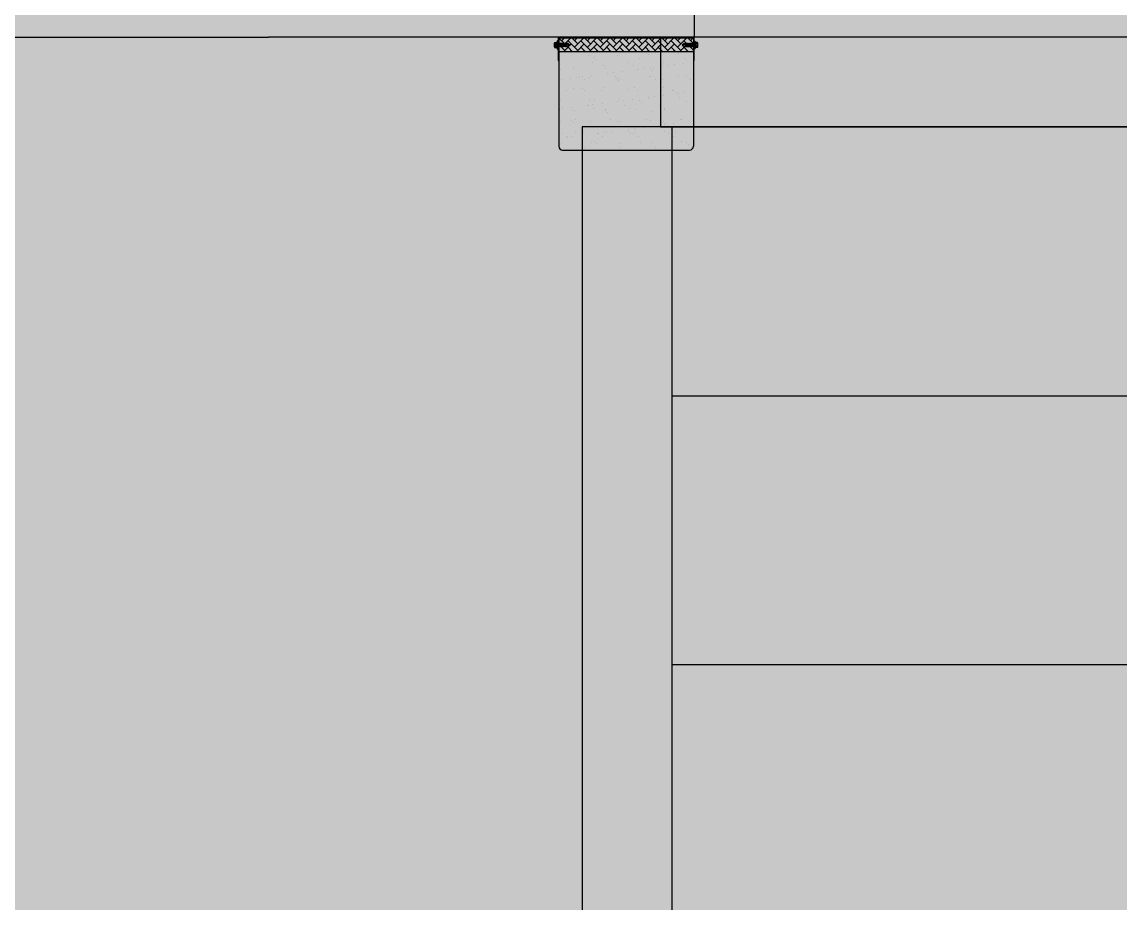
# Model space of a CAD drawing. Header units: millimetres. Extents: x -27408 to 60590, y 623 to 42257.
# Drawn here: x 59524.85 to 59572.78, y 17650.27 to 17688.72 of the extents above; entities that cross this region are included whole.
import ezdxf

# ---------------------------------------------------------------- set-up
doc = ezdxf.new("R2010")
doc.units = ezdxf.units.MM
doc.header["$LTSCALE"] = 100
doc.header["$MEASUREMENT"] = 0
doc.layers.get('0').update_dxf_attribs({"linetype": 'CONTINUOUS'})
for name, color, linetype in [('254', 254, 'CONTINUOUS'), ('ELE7 (0.07)', 8, 'CONTINUOUS'), ('ELE9', 9, 'CONTINUOUS'), ('FIN(패널-T75 글라스울)', 6, 'CONTINUOUS'), ('OVERHEAD DOOR - ELE', 9, 'CONTINUOUS'), ('OVERHEAD DOOR - ETC', 252, 'CONTINUOUS'), ('Slope', 252, 'CONTINUOUS'), ('STAIR', 4, 'CONTINUOUS')]:
    doc.layers.add(name, color=color, linetype=linetype)

# ---------------------------------------------------------------- blocks, each defined once
blk = doc.blocks.new('A$C2EBE1E08')
at = {"layer": 'Slope', "ltscale": 0.2}
for p, q in [((200, 8400), (2600, 8400)), ((200, 7800), (2600, 7800))]:
    blk.add_line(p, q, dxfattribs=at)
at = {"layer": 'STAIR', "ltscale": 0.2}
for points in [[(0, 9000), (0, 0), (2800, 0), (2800, 9000)], [(2800, 9000), (0, 9000)], [(200, 9000), (200, 0)]]:
    blk.add_lwpolyline(points, dxfattribs=at)
blk = doc.blocks.new('A$Ca9da7916')
at = {"layer": 'FIN(패널-T75 글라스울)'}
blk.add_line((227, 10050), (227, 11000), dxfattribs=at)
blk = doc.blocks.new('A$Cd9954a8d')
at = {"layer": 'ELE7 (0.07)', "ltscale": 0.002}
blk.add_line((7675, 654.2), (10125, 654.2), dxfattribs=at)
at = {"layer": 'FIN(패널-T75 글라스울)'}
for p, q in [((10050, 179.2), (10050, 654.2)), ((10050, 654.2), (11000, 654.2))]:
    blk.add_line(p, q, dxfattribs=at)
at = {"layer": 'OVERHEAD DOOR - ELE', "ltscale": 0.002}
for p, q in [((10125, 854.2), (7675, 854.2)), ((10125, 654.2), (10125, 854.2))]:
    blk.add_line(p, q, dxfattribs=at)
at = {"layer": 'OVERHEAD DOOR - ETC'}
for p, q in [((10052, 656.2), (10052, 897.9)), ((10343.7, 906.2), (10060.3, 906.2)), ((10352, 656.2), (10352, 897.9)), ((10352, 686.2), (10052, 686.2)), ((10052, 656.2), (10052, 686.2)), ((10352, 686.2), (10352, 656.2)), ((10042, 676), (10042, 667.8)), ((10042.5, 677.1), (10046.2, 677.1)), ((10042.5, 674.6), (10046.2, 674.6)), ((10042.5, 669.2), (10046.2, 669.2)), ((10042.5, 666.6), (10046.2, 666.6)), ((10046.2, 676.2), (10049.2, 680.9)), ((10046.2, 677.1), (10046.2, 666.6)), ((10046.2, 667.6), (10046.2, 676.2)), ((10049.2, 662.9), (10046.2, 667.6)), ((10049.2, 662.9), (10049.2, 680.9)), ((10049.2, 680.9), (10050, 680.9)), ((10049.2, 680.9), (10049.2, 662.9)), ((10050, 662.9), (10049.2, 662.9)), ((10050, 680.9), (10050, 662.9)), ((10052.4, 676), (10050, 670.1)), ((10051.6, 675), (10050, 675)), ((10050, 669.3), (10052.4, 675)), ((10051.6, 675), (10050, 671.2)), ((10050.8, 668.7), (10050, 668.7)), ((10050.8, 667.7), (10050, 668.7)), ((10050.4, 668.7), (10050.8, 667.7)), ((10054.2, 676), (10050.8, 667.7)), ((10054.2, 676), (10050.8, 667.7)), ((10053.4, 675), (10050.8, 668.7)), ((10050.8, 667.7), (10051.6, 668.7)), ((10050.8, 668.7), (10050.8, 667.7)), ((10052.4, 676), (10051.6, 675)), ((10051.6, 668.7), (10054.2, 675)), ((10052.7, 668.7), (10051.6, 668.7)), ((10052.7, 667.7), (10051.8, 668.7)), ((10052.3, 668.7), (10052.7, 667.7)), ((10052.8, 675), (10052.4, 676)), ((10052.4, 676), (10053.2, 675)), ((10052.4, 675), (10052.4, 676)), ((10053.4, 675), (10052.4, 675)), ((10056.1, 676), (10052.7, 667.7)), ((10056.1, 676), (10052.7, 667.7)), ((10055.3, 675), (10052.7, 668.7)), ((10052.7, 667.7), (10053.5, 668.7)), ((10052.7, 668.7), (10052.7, 667.7)), ((10054.2, 676), (10053.4, 675)), ((10053.5, 668.7), (10056.1, 675)), ((10054.5, 668.7), (10053.5, 668.7)), ((10054.5, 667.7), (10053.7, 668.7)), ((10054.1, 668.7), (10054.5, 667.7)), ((10054.6, 675), (10054.2, 676)), ((10054.2, 676), (10055, 675)), ((10054.2, 675), (10054.2, 676)), ((10055.3, 675), (10054.2, 675)), ((10057.9, 676), (10054.5, 667.7)), ((10057.9, 676), (10054.5, 667.7)), ((10057.1, 675), (10054.5, 668.7)), ((10054.5, 667.7), (10055.3, 668.7)), ((10054.5, 668.7), (10054.5, 667.7)), ((10056.1, 676), (10055.3, 675)), ((10055.3, 668.7), (10057.9, 675)), ((10056.3, 668.7), (10055.3, 668.7)), ((10056.3, 667.7), (10055.5, 668.7)), ((10055.9, 668.7), (10056.3, 667.7)), ((10056.5, 675), (10056.1, 676)), ((10056.1, 676), (10056.9, 675)), ((10056.1, 675), (10056.1, 676)), ((10057.1, 675), (10056.1, 675)), ((10059.7, 676), (10056.3, 667.7)), ((10059.7, 676), (10056.3, 667.7)), ((10058.9, 675), (10056.3, 668.7)), ((10056.3, 667.7), (10057.1, 668.7)), ((10056.3, 668.7), (10056.3, 667.7)), ((10057.9, 676), (10057.1, 675)), ((10057.1, 668.7), (10059.7, 675)), ((10058.2, 668.7), (10057.1, 668.7)), ((10058.2, 667.7), (10057.3, 668.7)), ((10057.8, 668.7), (10058.2, 667.7)), ((10058.3, 675), (10057.9, 676)), ((10057.9, 676), (10058.7, 675)), ((10057.9, 675), (10057.9, 676)), ((10058.9, 675), (10057.9, 675)), ((10061.6, 676), (10058.2, 667.7)), ((10061.6, 676), (10058.2, 667.7)), ((10060.8, 675), (10058.2, 668.7)), ((10058.2, 667.7), (10059, 668.7)), ((10058.2, 668.7), (10058.2, 667.7)), ((10059.7, 676), (10058.9, 675)), ((10059, 668.7), (10061.6, 675)), ((10060, 668.7), (10059, 668.7)), ((10060, 667.7), (10059.2, 668.7)), ((10059.6, 668.7), (10060, 667.7)), ((10060.1, 675), (10059.7, 676)), ((10059.7, 676), (10060.5, 675)), ((10059.7, 675), (10059.7, 676)), ((10060.8, 675), (10059.7, 675)), ((10063.4, 676), (10060, 667.7)), ((10063.4, 676), (10060, 667.7)), ((10062.6, 675), (10060, 668.7)), ((10060, 667.7), (10060.8, 668.7)), ((10060, 668.7), (10060, 667.7)), ((10061.6, 676), (10060.8, 675)), ((10060.8, 668.7), (10063.4, 675)), ((10061.8, 668.7), (10060.8, 668.7)), ((10061.8, 667.7), (10061, 668.7)), ((10061.4, 668.7), (10061.8, 667.7)), ((10062, 675), (10061.6, 676)), ((10061.6, 676), (10062.4, 675)), ((10061.6, 675), (10061.6, 676)), ((10062.6, 675), (10061.6, 675)), ((10065.2, 676), (10061.8, 667.7)), ((10065.2, 676), (10061.8, 667.7)), ((10064.4, 675), (10061.8, 668.7)), ((10061.8, 667.7), (10062.6, 668.7)), ((10061.8, 668.7), (10061.8, 667.7)), ((10063.4, 676), (10062.6, 675)), ((10062.6, 668.7), (10065.2, 675)), ((10063.7, 668.7), (10062.6, 668.7)), ((10063.7, 667.7), (10062.8, 668.7)), ((10063.2, 668.7), (10063.7, 667.7)), ((10063.8, 675), (10063.4, 676)), ((10063.4, 676), (10064.2, 675)), ((10063.4, 675), (10063.4, 676)), ((10064.4, 675), (10063.4, 675)), ((10067.1, 676), (10063.7, 667.7)), ((10067.1, 676), (10063.7, 667.7)), ((10066.3, 675), (10063.7, 668.7)), ((10063.7, 667.7), (10064.5, 668.7)), ((10063.7, 668.7), (10063.7, 667.7)), ((10065.2, 676), (10064.4, 675)), ((10064.5, 668.7), (10067.1, 675)), ((10065.5, 668.7), (10064.5, 668.7)), ((10065.5, 667.7), (10064.7, 668.7)), ((10065.1, 668.7), (10065.5, 667.7)), ((10065.6, 675), (10065.2, 676)), ((10065.2, 676), (10066, 675)), ((10065.2, 675), (10065.2, 676)), ((10066.3, 675), (10065.2, 675)), ((10068.9, 676), (10065.5, 667.7)), ((10068.9, 676), (10065.5, 667.7)), ((10068.1, 675), (10065.5, 668.7)), ((10065.5, 667.7), (10066.3, 668.7)), ((10065.5, 668.7), (10065.5, 667.7)), ((10067.1, 676), (10066.3, 675)), ((10066.3, 668.7), (10068.9, 675)), ((10067.3, 668.7), (10066.3, 668.7)), ((10067.3, 667.7), (10066.5, 668.7)), ((10066.9, 668.7), (10067.3, 667.7)), ((10067.5, 675), (10067.1, 676)), ((10067.1, 676), (10067.9, 675)), ((10067.1, 675), (10067.1, 676)), ((10068.1, 675), (10067.1, 675)), ((10068.6, 670.8), (10067.3, 667.7)), ((10068.6, 670.8), (10067.3, 667.7)), ((10067.8, 669.8), (10067.3, 668.7)), ((10067.3, 667.7), (10068.1, 668.7)), ((10067.3, 668.7), (10067.3, 667.7)), ((10068.6, 670.8), (10067.8, 669.8)), ((10068.9, 676), (10068.1, 675)), ((10068.1, 668.7), (10068.6, 669.8)), ((10072.4, 668.7), (10068.1, 668.7)), ((10070.3, 675), (10068.5, 670.8)), ((10068.5, 670.8), (10069.7, 668.7)), ((10068.6, 669.8), (10068.6, 670.8)), ((10069.3, 675), (10068.9, 676)), ((10068.9, 676), (10069.7, 675)), ((10068.9, 675), (10068.9, 676)), ((10072.4, 675), (10068.9, 675)), ((10069.7, 668.7), (10072.2, 671.2)), ((10072.2, 671.2), (10077.2, 671.9)), ((10077.2, 671.9), (10072.4, 675)), ((10072.4, 668.7), (10077.2, 671.9)), ((10326.8, 671.9), (10331.6, 675)), ((10331.6, 668.7), (10326.8, 671.9)), ((10331.8, 671.2), (10326.8, 671.9)), ((10331.6, 675), (10335.1, 675)), ((10331.6, 668.7), (10335.9, 668.7)), ((10334.3, 668.7), (10331.8, 671.2)), ((10333.7, 675), (10335.5, 670.8)), ((10335.1, 676), (10334.3, 675)), ((10335.5, 670.8), (10334.3, 668.7)), ((10334.7, 675), (10335.1, 676)), ((10335.1, 676), (10338.5, 667.7)), ((10335.1, 676), (10338.5, 667.7)), ((10335.1, 675), (10335.1, 676)), ((10335.1, 676), (10335.9, 675)), ((10337.7, 668.7), (10335.1, 675)), ((10335.5, 670.8), (10336.7, 667.7)), ((10335.5, 670.8), (10336.7, 667.7)), ((10335.5, 669.8), (10335.5, 670.8)), ((10335.5, 670.8), (10336.3, 669.8)), ((10335.9, 668.7), (10335.5, 669.8)), ((10335.9, 675), (10336.9, 675)), ((10335.9, 675), (10338.5, 668.7)), ((10336.7, 667.7), (10335.9, 668.7)), ((10336.9, 676), (10336.1, 675)), ((10336.3, 669.8), (10336.7, 668.7)), ((10336.5, 675), (10336.9, 676)), ((10336.7, 668.7), (10337.7, 668.7)), ((10336.7, 668.7), (10336.7, 667.7)), ((10337.1, 668.7), (10336.7, 667.7)), ((10336.7, 667.7), (10337.5, 668.7)), ((10336.9, 676), (10340.4, 667.7)), ((10336.9, 676), (10340.4, 667.7)), ((10336.9, 675), (10336.9, 676)), ((10336.9, 676), (10337.7, 675)), ((10339.6, 668.7), (10336.9, 675)), ((10337.7, 675), (10338.8, 675)), ((10337.7, 675), (10340.4, 668.7)), ((10338.5, 667.7), (10337.7, 668.7)), ((10338.8, 676), (10338, 675)), ((10338.4, 675), (10338.8, 676)), ((10338.5, 668.7), (10339.6, 668.7)), ((10338.9, 668.7), (10338.5, 667.7)), ((10338.5, 667.7), (10339.3, 668.7)), ((10338.5, 668.7), (10338.5, 667.7)), ((10338.8, 676), (10342.2, 667.7)), ((10338.8, 676), (10342.2, 667.7)), ((10338.8, 675), (10338.8, 676)), ((10338.8, 676), (10339.6, 675)), ((10341.4, 668.7), (10338.8, 675)), ((10339.6, 675), (10340.6, 675)), ((10339.6, 675), (10342.2, 668.7)), ((10340.4, 667.7), (10339.6, 668.7)), ((10340.6, 676), (10339.8, 675)), ((10340.2, 675), (10340.6, 676)), ((10340.4, 668.7), (10341.4, 668.7)), ((10340.8, 668.7), (10340.4, 667.7)), ((10340.4, 667.7), (10341.2, 668.7)), ((10340.4, 668.7), (10340.4, 667.7)), ((10340.6, 676), (10344, 667.7)), ((10340.6, 676), (10344, 667.7)), ((10340.6, 675), (10340.6, 676)), ((10340.6, 676), (10341.4, 675)), ((10343.2, 668.7), (10340.6, 675)), ((10341.4, 675), (10342.4, 675)), ((10341.4, 675), (10344, 668.7)), ((10342.2, 667.7), (10341.4, 668.7)), ((10342.4, 676), (10341.6, 675)), ((10342, 675), (10342.4, 676)), ((10342.2, 668.7), (10343.2, 668.7)), ((10342.2, 668.7), (10342.2, 667.7)), ((10342.6, 668.7), (10342.2, 667.7)), ((10342.2, 667.7), (10343, 668.7)), ((10342.4, 676), (10345.9, 667.7)), ((10342.4, 676), (10345.9, 667.7)), ((10342.4, 675), (10342.4, 676)), ((10342.4, 676), (10343.2, 675)), ((10345.1, 668.7), (10342.4, 675)), ((10343.2, 675), (10344.3, 675)), ((10343.2, 675), (10345.9, 668.7)), ((10344, 667.7), (10343.2, 668.7)), ((10344.3, 676), (10343.5, 675)), ((10343.9, 675), (10344.3, 676)), ((10344, 668.7), (10345.1, 668.7)), ((10344.4, 668.7), (10344, 667.7)), ((10344, 667.7), (10344.8, 668.7)), ((10344, 668.7), (10344, 667.7)), ((10344.3, 676), (10347.7, 667.7)), ((10344.3, 676), (10347.7, 667.7)), ((10344.3, 675), (10344.3, 676)), ((10344.3, 676), (10345.1, 675)), ((10346.9, 668.7), (10344.3, 675)), ((10345.1, 675), (10346.1, 675)), ((10345.1, 675), (10347.7, 668.7)), ((10345.9, 667.7), (10345.1, 668.7)), ((10346.1, 676), (10345.3, 675)), ((10345.7, 675), (10346.1, 676)), ((10345.9, 668.7), (10346.9, 668.7)), ((10346.3, 668.7), (10345.9, 667.7)), ((10345.9, 667.7), (10346.7, 668.7)), ((10345.9, 668.7), (10345.9, 667.7)), ((10346.1, 676), (10349.5, 667.7)), ((10346.1, 676), (10349.5, 667.7)), ((10346.1, 675), (10346.1, 676)), ((10346.1, 676), (10346.9, 675)), ((10348.7, 668.7), (10346.1, 675)), ((10346.9, 675), (10347.9, 675)), ((10346.9, 675), (10349.5, 668.7)), ((10347.7, 667.7), (10346.9, 668.7)), ((10347.9, 676), (10347.1, 675)), ((10347.5, 675), (10347.9, 676)), ((10347.7, 668.7), (10348.7, 668.7)), ((10348.1, 668.7), (10347.7, 667.7)), ((10347.7, 667.7), (10348.5, 668.7)), ((10347.7, 668.7), (10347.7, 667.7)), ((10347.9, 676), (10351.4, 667.7)), ((10347.9, 676), (10351.4, 667.7)), ((10347.9, 675), (10347.9, 676)), ((10347.9, 676), (10348.7, 675)), ((10350.6, 668.7), (10347.9, 675)), ((10348.7, 675), (10349.8, 675)), ((10348.7, 675), (10351.4, 668.7)), ((10349.5, 667.7), (10348.7, 668.7)), ((10349.8, 676), (10349, 675)), ((10349.4, 675), (10349.8, 676)), ((10349.5, 668.7), (10350.6, 668.7)), ((10349.9, 668.7), (10349.5, 667.7)), ((10349.5, 667.7), (10350.3, 668.7)), ((10349.5, 668.7), (10349.5, 667.7)), ((10349.8, 676), (10353.2, 667.7)), ((10349.8, 676), (10353.2, 667.7)), ((10349.8, 675), (10349.8, 676)), ((10349.8, 676), (10350.6, 675)), ((10352.4, 668.7), (10349.8, 675)), ((10350.6, 675), (10351.6, 675)), ((10350.6, 675), (10353.2, 668.7)), ((10351.4, 667.7), (10350.6, 668.7)), ((10351.6, 676), (10350.8, 675)), ((10351.2, 675), (10351.6, 676)), ((10351.4, 668.7), (10352.4, 668.7)), ((10351.8, 668.7), (10351.4, 667.7)), ((10351.4, 667.7), (10352.2, 668.7)), ((10351.4, 668.7), (10351.4, 667.7)), ((10351.6, 676), (10354, 670.1)), ((10351.6, 675), (10351.6, 676)), ((10351.6, 676), (10352.4, 675)), ((10354, 669.3), (10351.6, 675)), ((10352.4, 675), (10354, 675)), ((10352.4, 675), (10354, 671.2)), ((10353.2, 667.7), (10352.4, 668.7)), ((10353.2, 668.7), (10354, 668.7)), ((10353.6, 668.7), (10353.2, 667.7)), ((10353.2, 667.7), (10354, 668.7)), ((10353.2, 668.7), (10353.2, 667.7)), ((10354.8, 680.9), (10354, 680.9)), ((10354, 680.9), (10354, 662.9)), ((10354, 662.9), (10354.8, 662.9)), ((10354.8, 662.9), (10354.8, 680.9)), ((10357.8, 676.2), (10354.8, 680.9)), ((10354.8, 680.9), (10354.8, 662.9)), ((10354.8, 662.9), (10357.8, 667.6)), ((10357.8, 677.1), (10357.8, 666.6)), ((10361.5, 677.1), (10357.8, 677.1)), ((10357.8, 667.6), (10357.8, 676.2)), ((10361.5, 674.6), (10357.8, 674.6)), ((10361.5, 669.2), (10357.8, 669.2)), ((10361.5, 666.6), (10357.8, 666.6)), ((10362, 676), (10362, 667.8)), ((10352, 656.2), (10052, 656.2))]:
    blk.add_line(p, q, dxfattribs=at)
at = {"layer": 'OVERHEAD DOOR - ETC', "ltscale": 0.002}
for p, q in [((10057.1, 901.1), (10057.1, 901.1)), ((10062.8, 894.6), (10062.8, 894.6)), ((10067.4, 890.3), (10067.4, 890.3)), ((10079.4, 887.5), (10079.4, 887.5)), ((10136.2, 901.3), (10136.2, 901.3)), ((10145.9, 888.4), (10145.9, 888.4)), ((10169.1, 889.5), (10169.1, 889.5)), ((10214.5, 890.8), (10214.5, 890.8)), ((10215.3, 901.4), (10215.3, 901.4)), ((10267.5, 891.5), (10267.5, 891.5)), ((10272.2, 887.2), (10272.2, 887.2)), ((10279.5, 890.5), (10279.5, 890.5)), ((10294.4, 901.5), (10294.4, 901.5)), ((10346, 891.4), (10346, 891.4)), ((10092.7, 867.2), (10092.7, 867.2)), ((10095.6, 876.5), (10095.6, 876.5)), ((10106.4, 869.7), (10106.4, 869.7)), ((10115.3, 864.9), (10115.3, 864.9)), ((10174.7, 876.7), (10174.7, 876.7)), ((10180.2, 864.6), (10180.2, 864.6)), ((10184.2, 858.3), (10184.2, 858.3)), ((10185.5, 869.9), (10185.5, 869.9)), ((10191.2, 869.2), (10191.2, 869.2)), ((10195.9, 864.9), (10195.9, 864.9)), ((10197.4, 860.1), (10197.4, 860.1)), ((10231.9, 864.6), (10231.9, 864.6)), ((10246.7, 865.4), (10246.7, 865.4)), ((10252.6, 867.3), (10252.6, 867.3)), ((10253.8, 876.8), (10253.8, 876.8)), ((10264.6, 870), (10264.6, 870)), ((10265.8, 869.1), (10265.8, 869.1)), ((10297.5, 864.1), (10297.5, 864.1)), ((10300.3, 873.6), (10300.3, 873.6)), ((10315.3, 867.9), (10315.3, 867.9)), ((10320.9, 876.3), (10320.9, 876.3)), ((10332.9, 877), (10332.9, 877)), ((10334.2, 878.1), (10334.2, 878.1)), ((10343.7, 870.1), (10343.7, 870.1)), ((10060.7, 842.1), (10060.7, 842.1)), ((10077.6, 837.5), (10077.6, 837.5)), ((10081, 838.6), (10081, 838.6)), ((10095.2, 846.6), (10095.2, 846.6)), ((10114.8, 846.9), (10114.8, 846.9)), ((10115.8, 849.3), (10115.8, 849.3)), ((10119.5, 842.6), (10119.5, 842.6)), ((10129, 851.1), (10129, 851.1)), ((10147.5, 839.4), (10147.5, 839.4)), ((10156.7, 837.6), (10156.7, 837.6)), ((10163.5, 855.6), (10163.5, 855.6)), ((10216.1, 841.9), (10216.1, 841.9)), ((10221.1, 841.8), (10221.1, 841.8)), ((10235.8, 837.8), (10235.8, 837.8)), ((10281.1, 841.6), (10281.1, 841.6)), ((10314.9, 837.9), (10314.9, 837.9)), ((10319.6, 843.8), (10319.6, 843.8)), ((10324.3, 839.5), (10324.3, 839.5)), ((10347.6, 842.4), (10347.6, 842.4)), ((10116.2, 812.9), (10116.2, 812.9)), ((10116.9, 815.9), (10116.9, 815.9)), ((10144.8, 819.5), (10144.8, 819.5)), ((10181.8, 815.6), (10181.8, 815.6)), ((10195.3, 813.1), (10195.3, 813.1)), ((10243.2, 821.5), (10243.2, 821.5)), ((10247.9, 817.2), (10247.9, 817.2)), ((10248.3, 816.5), (10248.3, 816.5)), ((10274.4, 813.2), (10274.4, 813.2)), ((10316.9, 818.9), (10316.9, 818.9)), ((10323.7, 810.9), (10323.7, 810.9)), ((10344.4, 813.6), (10344.4, 813.6)), ((10349.6, 816.3), (10349.6, 816.3)), ((10068.4, 797.2), (10068.4, 797.2)), ((10082.6, 789.6), (10082.6, 789.6)), ((10126.9, 806.1), (10126.9, 806.1)), ((10139.2, 786.6), (10139.2, 786.6)), ((10149.1, 790.5), (10149.1, 790.5)), ((10152.5, 788.4), (10152.5, 788.4)), ((10166.9, 799.2), (10166.9, 799.2)), ((10171.6, 794.9), (10171.6, 794.9)), ((10187, 792.9), (10187, 792.9)), ((10206, 806.3), (10206, 806.3)), ((10207.6, 795.6), (10207.6, 795.6)), ((10217.7, 793), (10217.7, 793)), ((10220.8, 797.4), (10220.8, 797.4)), ((10255.3, 801.9), (10255.3, 801.9)), ((10273.2, 794.1), (10273.2, 794.1)), ((10276, 804.6), (10276, 804.6)), ((10282.7, 792.6), (10282.7, 792.6)), ((10285.1, 806.4), (10285.1, 806.4)), ((10289.2, 806.4), (10289.2, 806.4)), ((10349.2, 793.5), (10349.2, 793.5)), ((10070.9, 777.6), (10070.9, 777.6)), ((10084.1, 779.4), (10084.1, 779.4)), ((10090.5, 776.9), (10090.5, 776.9)), ((10095.2, 772.6), (10095.2, 772.6)), ((10098.1, 773.9), (10098.1, 773.9)), ((10118.5, 767), (10118.5, 767)), ((10118.6, 783.9), (10118.6, 783.9)), ((10177.2, 774), (10177.2, 774)), ((10183.4, 766.7), (10183.4, 766.7)), ((10196.8, 771.8), (10196.8, 771.8)), ((10249.9, 767.5), (10249.9, 767.5)), ((10256.3, 774.2), (10256.3, 774.2)), ((10295.3, 773.8), (10295.3, 773.8)), ((10300, 769.5), (10300, 769.5)), ((10318.5, 770), (10318.5, 770)), ((10335.4, 774.3), (10335.4, 774.3)), ((10057.6, 749.2), (10057.6, 749.2)), ((10068.3, 742.4), (10068.3, 742.4)), ((10084.2, 740.7), (10084.2, 740.7)), ((10120.5, 749.5), (10120.5, 749.5)), ((10136.7, 749.3), (10136.7, 749.3)), ((10147.4, 742.5), (10147.4, 742.5)), ((10150.7, 741.5), (10150.7, 741.5)), ((10215.8, 749.5), (10215.8, 749.5)), ((10218.9, 751.5), (10218.9, 751.5)), ((10219.3, 744), (10219.3, 744)), ((10223.6, 747.2), (10223.6, 747.2)), ((10226.5, 742.7), (10226.5, 742.7)), ((10278.8, 739.2), (10278.8, 739.2)), ((10284.3, 743.7), (10284.3, 743.7)), ((10294.9, 749.6), (10294.9, 749.6)), ((10299.4, 742), (10299.4, 742)), ((10305.6, 742.8), (10305.6, 742.8)), ((10312.6, 743.7), (10312.6, 743.7)), ((10325.3, 746.4), (10325.3, 746.4)), ((10347.1, 748.2), (10347.1, 748.2)), ((10350.8, 744.6), (10350.8, 744.6)), ((10073.6, 712.2), (10073.6, 712.2)), ((10094.3, 715), (10094.3, 715)), ((10107.5, 716.7), (10107.5, 716.7)), ((10120.1, 718), (10120.1, 718)), ((10142, 721.2), (10142, 721.2)), ((10142.6, 729.2), (10142.6, 729.2)), ((10147.3, 724.9), (10147.3, 724.9)), ((10162.7, 724), (10162.7, 724)), ((10175.9, 725.7), (10175.9, 725.7)), ((10185, 717.7), (10185, 717.7)), ((10210.4, 730.2), (10210.4, 730.2)), ((10231, 733), (10231, 733)), ((10244.3, 734.7), (10244.3, 734.7)), ((10248.9, 724.1), (10248.9, 724.1)), ((10251.5, 718.6), (10251.5, 718.6)), ((10276.8, 710.6), (10276.8, 710.6)), ((10320.1, 721.1), (10320.1, 721.1)), ((10347.4, 726.1), (10347.4, 726.1)), ((10052, 706.2), (10050, 706.2)), ((10050, 706.2), (10050, 654.2)), ((10052, 656.2), (10052, 706.2)), ((10053.6, 686.2), (10052, 684.6)), ((10063.4, 686.2), (10072.9, 676.8)), ((10082.3, 686.2), (10065.7, 669.6)), ((10067.9, 686.2), (10065.7, 683.9)), ((10066.2, 706.9), (10066.2, 706.9)), ((10070.9, 702.6), (10070.9, 702.6)), ((10085.8, 691.8), (10085.8, 691.8)), ((10092.2, 686.2), (10101.6, 676.8)), ((10111, 686.2), (10094.4, 669.6)), ((10096.7, 686.2), (10094.4, 683.9)), ((10118.6, 710.3), (10118.6, 710.3)), ((10120.9, 686.2), (10130.3, 676.8)), ((10139.8, 686.2), (10123.2, 669.6)), ((10125.4, 686.2), (10123.2, 683.9)), ((10149.6, 686.2), (10159.1, 676.8)), ((10168.5, 686.2), (10151.9, 669.6)), ((10154.2, 686.2), (10151.9, 683.9)), ((10152.3, 692.6), (10152.3, 692.6)), ((10172.5, 701.8), (10172.5, 701.8)), ((10178.4, 686.2), (10187.8, 676.8)), ((10197.3, 686.2), (10180.6, 669.6)), ((10182.9, 686.2), (10180.6, 683.9)), ((10197.7, 710.4), (10197.7, 710.4)), ((10207.1, 686.2), (10216.6, 676.8)), ((10226, 686.2), (10209.4, 669.6)), ((10211.6, 686.2), (10209.4, 683.9)), ((10220.9, 695.1), (10220.9, 695.1)), ((10235.8, 686.2), (10245.3, 676.8)), ((10254.7, 686.2), (10238.1, 669.6)), ((10240.4, 686.2), (10238.1, 683.9)), ((10264.6, 686.2), (10274, 676.8)), ((10283.5, 686.2), (10266.8, 669.6)), ((10269.1, 686.2), (10266.8, 683.9)), ((10271, 703.8), (10271, 703.8)), ((10275.7, 699.5), (10275.7, 699.5)), ((10285.9, 694.8), (10285.9, 694.8)), ((10293.3, 686.2), (10302.8, 676.8)), ((10312.2, 686.2), (10295.6, 669.6)), ((10297.8, 686.2), (10295.6, 683.9)), ((10322.1, 686.2), (10331.5, 676.8)), ((10340.9, 686.2), (10324.3, 669.6)), ((10326.6, 686.2), (10324.3, 683.9)), ((10350.8, 686.2), (10352, 685)), ((10354, 706.2), (10352, 706.2)), ((10352, 706.2), (10352, 656.2)), ((10354, 654.2), (10354, 706.2)), ((10052, 683.3), (10072.9, 662.4)), ((10058.5, 676.8), (10052, 670.3)), ((10052, 668.9), (10064.7, 656.2)), ((10058.5, 662.4), (10052.3, 656.2)), ((10087.2, 676.8), (10066.7, 656.2)), ((10080.1, 683.9), (10101.6, 662.4)), ((10080.1, 669.6), (10093.4, 656.2)), ((10087.2, 662.4), (10081, 656.2)), ((10116, 676.8), (10095.4, 656.2)), ((10108.8, 683.9), (10130.3, 662.4)), ((10108.8, 669.6), (10122.2, 656.2)), ((10116, 662.4), (10109.8, 656.2)), ((10144.7, 676.8), (10124.2, 656.2)), ((10137.5, 683.9), (10159.1, 662.4)), ((10137.5, 669.6), (10150.9, 656.2)), ((10144.7, 662.4), (10138.5, 656.2)), ((10173.4, 676.8), (10152.9, 656.2)), ((10166.3, 683.9), (10187.8, 662.4)), ((10166.3, 669.6), (10179.6, 656.2)), ((10173.4, 662.4), (10167.3, 656.2)), ((10202.2, 676.8), (10181.6, 656.2)), ((10195, 683.9), (10216.6, 662.4)), ((10195, 669.6), (10208.4, 656.2)), ((10202.2, 662.4), (10196, 656.2)), ((10230.9, 676.8), (10210.4, 656.2)), ((10223.7, 683.9), (10245.3, 662.4)), ((10223.7, 669.6), (10237.1, 656.2)), ((10230.9, 662.4), (10224.7, 656.2)), ((10259.7, 676.8), (10239.1, 656.2)), ((10252.5, 683.9), (10274, 662.4)), ((10252.5, 669.6), (10265.8, 656.2)), ((10259.7, 662.4), (10253.5, 656.2)), ((10288.4, 676.8), (10267.8, 656.2)), ((10281.2, 683.9), (10302.8, 662.4)), ((10281.2, 669.6), (10294.6, 656.2)), ((10288.4, 662.4), (10282.2, 656.2)), ((10317.1, 676.8), (10296.6, 656.2)), ((10309.9, 683.9), (10331.5, 662.4)), ((10309.9, 669.6), (10323.3, 656.2)), ((10317.1, 662.4), (10310.9, 656.2)), ((10345.9, 676.8), (10325.3, 656.2)), ((10338.7, 683.9), (10352, 670.6)), ((10338.7, 669.6), (10352, 656.3)), ((10345.9, 662.4), (10339.7, 656.2)), ((10050, 654.2), (10354, 654.2)), ((10352, 656.2), (10052, 656.2))]:
    blk.add_line(p, q, dxfattribs=at)
at = {"layer": 'OVERHEAD DOOR - ETC'}
for centre, radius, start, end in [((10060.3, 897.9), 8.33, 90, 180), ((10343.7, 897.9), 8.33, 0, 90), ((10043.9, 675.9), 1.86, 136.9662, 223.0338), ((10049.6, 671.9), 7.61, 159.1195, 200.8805), ((10043.9, 667.9), 1.86, 136.9662, 223.0338), ((10360.1, 675.9), 1.86, 316.9662, 43.0338), ((10354.4, 671.9), 7.61, 339.1195, 20.8805), ((10360.1, 667.9), 1.86, 316.9662, 43.0338)]:
    blk.add_arc(centre, radius, start, end, dxfattribs=at)
blk = doc.blocks.new('B2FF')
at = {"layer": 'ELE9', "color": 253, "ltscale": 0.1, "xscale": -1, "rotation": 270}
blk.add_blockref('A$Ca9da7916', (37317924.7, 564844.3), dxfattribs=at)
at = {"layer": 'ELE9', "color": 253, "ltscale": 0.1, "rotation": 180}
blk.add_blockref('A$Cd9954a8d', (37339924.7, 565725.5), dxfattribs=at)
at = {"layer": 'ELE9', "color": 253, "ltscale": 1000}
blk.add_blockref('A$C2EBE1E08', (37329624.7, 555871.3), dxfattribs=at)

msp = doc.modelspace()

# ---------------------------------------------------------------- hatches: boundary and pattern name
at = {"layer": '254', "ltscale": 10000}
h = msp.add_hatch(color=256, dxfattribs=at)
h.dxf.hatch_style = 1
edge = h.paths.add_edge_path()
edge.add_arc((59528.837, 17426.068), 50, 180, 270)
edge.add_line((59528.837, 17376.068), (59657.512, 17376.068))
edge.add_arc((59657.512, 17426.068), 50, 270, 360)
edge.add_line((59707.512, 17426.068), (59707.512, 17739.861))
edge.add_arc((59657.512, 17739.861), 50, 0, 90)
edge.add_line((59657.512, 17789.861), (59528.837, 17789.861))
edge.add_arc((59528.837, 17739.861), 50, 90, 180)
edge.add_line((59478.837, 17739.861), (59478.837, 17426.068))

# ---------------------------------------------------------------- next in the draw order: block references
at = {"xscale": 0.01956471256889679, "yscale": 0.01956471256889679, "zscale": 0.01956471256889679}
msp.add_blockref('B2FF', (-670794.073, 6632.608), dxfattribs=at)

doc.saveas('drawing.dxf')
